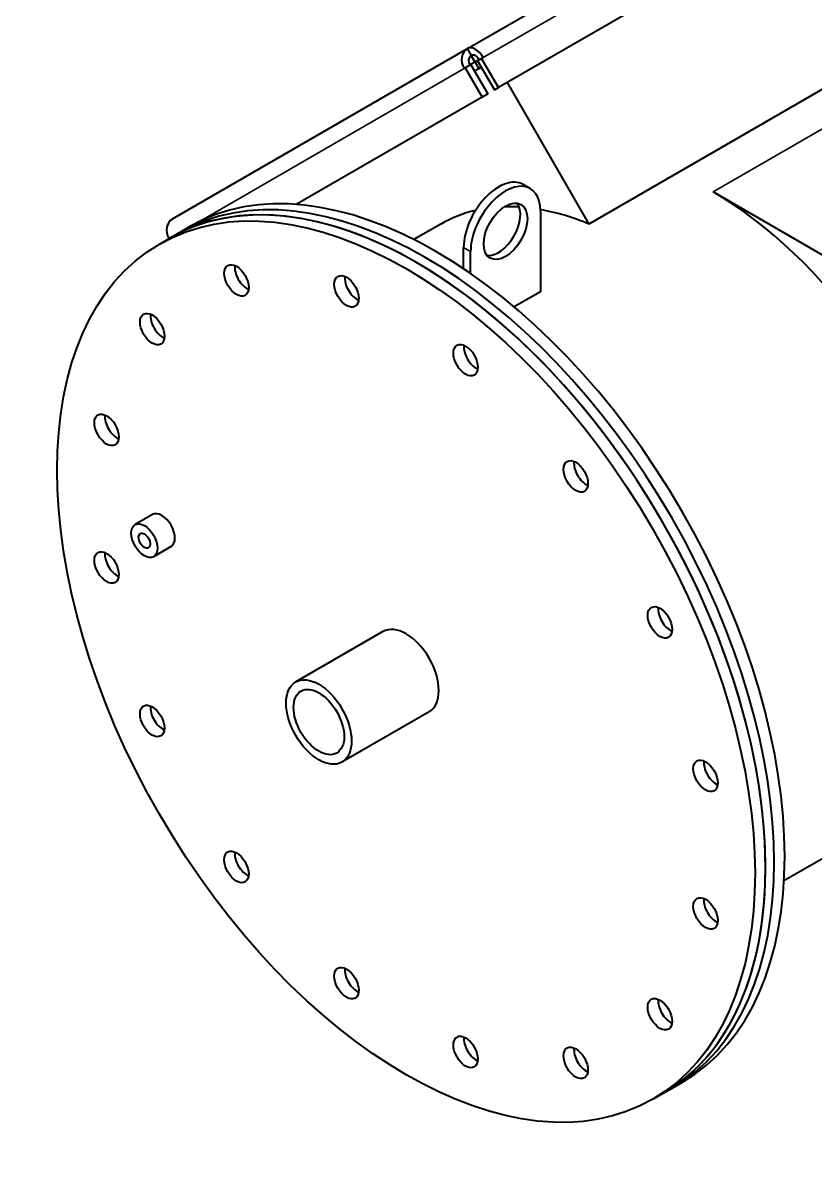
# Model space of a CAD drawing. Header units: millimetres. Extents: x 0 to 5945, y 0 to 4205.
# Drawn here: x 4714.7 to 4915.3, y 3130.5 to 3422.9 of the extents above; entities that cross this region are included whole.
import ezdxf

# ---------------------------------------------------------------- set-up
doc = ezdxf.new("R2010")
doc.units = ezdxf.units.MM
doc.header["$LTSCALE"] = 5
doc.layers.add('가시적인 것(ISO)', color=3, linetype='Continuous', lineweight=40)
doc.layers.add('가시적인 좁은 것(ISO)', color=3, linetype='Continuous', lineweight=35)

msp = doc.modelspace()

# ---------------------------------------------------------------- linework, layer by layer
at = {"layer": '가시적인 것(ISO)'}
for p, q in [((4827.237, 3416.421), (4963.886, 3495.315)), ((4972.55, 3485.884), (4835.073, 3406.511)), ((4968.492, 3435.765), (4858.006, 3371.976)), ((4752.487, 3373.264), (4827.237, 3416.421)), ((4828.237, 3414.689), (4827.237, 3416.421)), ((4827.764, 3412.25), (4829.123, 3413.035)), ((4827.764, 3412.25), (4829.123, 3413.035)), ((4828.061, 3414.587), (4828.186, 3414.659)), ((4828.186, 3414.659), (4828.362, 3414.761)), ((4829.123, 3413.035), (4828.186, 3414.659)), ((4829.123, 3413.035), (4830.173, 3413.641)), ((4829.123, 3413.035), (4830.173, 3413.641)), ((4829.123, 3413.035), (4830.123, 3411.303)), ((4829.823, 3413.295), (4830.823, 3413.873)), ((4829.823, 3413.295), (4834.073, 3405.934)), ((4830.823, 3413.873), (4831.237, 3414.112)), ((4835.073, 3406.511), (4830.823, 3413.873)), ((4826.409, 3411.324), (4826.702, 3411.493)), ((4828.116, 3412.31), (4826.702, 3411.493)), ((4826.702, 3411.493), (4830.952, 3404.132)), ((4828.116, 3412.31), (4832.366, 3404.948)), ((4830.123, 3411.303), (4829.054, 3410.686)), ((4830.761, 3411.671), (4830.123, 3411.303)), ((4834.073, 3405.934), (4835.073, 3406.511)), ((4837.319, 3407.808), (4858.006, 3371.976)), ((4830.952, 3404.132), (4783.836, 3376.93)), ((4832.366, 3404.948), (4830.952, 3404.132)), ((4843.137, 3380.965), (4841.37, 3381.985)), ((5025.066, 3301.809), (4889.479, 3380.091)), ((4845.726, 3375.243), (4845.726, 3354.83)), ((4820.506, 3371.976), (4813.675, 3368.032)), ((4751.848, 3368.421), (4754.058, 3369.697)), ((4754.058, 3369.697), (4756.71, 3371.227)), ((4749.197, 3366.89), (4751.848, 3368.421)), ((4826.281, 3360.627), (4826.281, 3366.057)), ((4828.049, 3359.422), (4828.049, 3365.036)), ((4845.726, 3354.83), (4839.051, 3350.976)), ((4747.481, 3298.418), (4743.062, 3295.866)), ((4752.169, 3290.299), (4747.749, 3287.747)), ((4805.837, 3268.785), (4783.74, 3256.028)), ((4817.556, 3248.488), (4795.459, 3235.73)), ((4936.354, 3222.354), (4907.425, 3205.652)), ((4876.848, 3151.914), (4879.058, 3153.19)), ((4879.058, 3153.19), (4881.71, 3154.721)), ((4874.197, 3150.383), (4876.848, 3151.914))]:
    msp.add_line(p, q, dxfattribs=at)
for centre, major_axis, ratio, start_param, end_param in [((4829.237, 3412.957), (-2, 3.464), 0.8164966, 0, 1.5707963), ((4829.237, 3412.957), (-2, 3.464), 0.5773503, 4.712389, 6.2831853), ((4829.237, 3412.957), (-1, 1.732), 0.8164966, 0.1253278, 1.5707963), ((4829.237, 3412.957), (-1, 1.732), 0.5773503, 4.712389, 6.1578575), ((4816.558, 3261.443), (-62.5, 108.253), 0.5773503, 3.1415927, 6.2831853), ((4814.348, 3260.168), (62.5, -108.253), 0.5773503, 0, 3.1415927), ((4819.21, 3262.974), (-62.5, 108.253), 0.5773503, 3.1415927, 6.2831853), ((4835.12, 3371.16), (6.25, 10.825), 0.5773503, 0, 2.3561945), ((4814.348, 3260.168), (-62.5, 108.253), 0.5773503, 3.1415927, 6.2831853), ((4816.558, 3261.443), (-62.5, 108.253), 0.5773503, 3.1415927, 6.2831853), ((4836.887, 3370.139), (6.25, 10.825), 0.5773503, 5.4977871, 8.6393798), ((4835.12, 3371.16), (-3.906, -6.766), 0.5773503, 0.2282509, 2.9133417), ((4889.479, 3303.544), (-46.875, 81.19), 0.5773503, 4.2622429, 5.4977871), ((4867.381, 3290.786), (-46.875, 81.19), 0.5773503, 6.110448, 6.2831853), ((4867.381, 3290.786), (-46.875, 81.19), 0.5773503, 5.9181225, 5.9804404), ((4867.381, 3290.786), (-46.875, 81.19), 0.5773503, 5.6396842, 5.8306693), ((4754.487, 3369.8), (-2, 3.464), 0.8164966, 0, 1.5395412), ((4771.381, 3359.229), (-2.187, 3.789), 0.5773503, 0.6511375, 2.4904552), ((4771.381, 3359.229), (2.188, -3.789), 0.5773503, 3.7927301, 5.6320478), ((4799.26, 3356.467), (-2.187, 3.789), 0.5773503, 0.6511375, 2.4904552), ((4799.26, 3356.467), (2.188, -3.789), 0.5773503, 3.7927301, 5.6320478), ((4750.043, 3346.909), (-2.187, 3.789), 0.5773503, 0.6511375, 2.4904552), ((4750.043, 3346.909), (2.188, -3.789), 0.5773503, 3.7927301, 5.6320478), ((4829.437, 3339.045), (-2.187, 3.789), 0.5773503, 0.6511375, 2.4904552), ((4829.437, 3339.045), (2.188, -3.789), 0.5773503, 3.7927301, 5.6320478), ((4738.495, 3321.384), (-2.187, 3.789), 0.5773503, 0.6511375, 2.4904552), ((4738.495, 3321.384), (2.188, -3.789), 0.5773503, 3.7927301, 5.6320478), ((4857.316, 3309.614), (-2.187, 3.789), 0.5773503, 0.6511375, 2.4904552), ((4857.316, 3309.614), (2.188, -3.789), 0.5773503, 3.7927301, 5.6320478), ((4749.825, 3294.358), (-2.344, 4.059), 0.5773503, 3.1415927, 6.2831853), ((4738.495, 3286.539), (-2.187, 3.789), 0.5773503, 0.6511375, 2.4904552), ((4738.495, 3286.539), (2.188, -3.789), 0.5773503, 3.7927301, 5.6320478), ((4878.654, 3272.656), (-2.187, 3.789), 0.5773503, 0.6511375, 2.4904552), ((4878.654, 3272.656), (2.188, -3.789), 0.5773503, 3.7927301, 5.6320478), ((4811.697, 3258.637), (-5.859, 10.149), 0.5773503, 3.1415927, 6.2831853), ((4750.043, 3247.68), (-2.187, 3.789), 0.5773503, 0.6511375, 2.4904552), ((4750.043, 3247.68), (2.188, -3.789), 0.5773503, 3.7927301, 5.6320478), ((4890.202, 3233.796), (-2.187, 3.789), 0.5773503, 0.6511375, 2.4904552), ((4890.202, 3233.796), (2.188, -3.789), 0.5773503, 3.7927301, 5.6320478), ((4771.381, 3210.721), (-2.187, 3.789), 0.5773503, 0.6511375, 2.4904552), ((4771.381, 3210.721), (2.188, -3.789), 0.5773503, 3.7927301, 5.6320478), ((4890.202, 3198.951), (-2.187, 3.789), 0.5773503, 0.6511375, 2.4904552), ((4890.202, 3198.951), (2.188, -3.789), 0.5773503, 3.7927301, 5.6320478), ((4799.26, 3181.29), (-2.187, 3.789), 0.5773503, 0.6511375, 2.4904552), ((4799.26, 3181.29), (2.188, -3.789), 0.5773503, 3.7927301, 5.6320478), ((4878.654, 3173.426), (-2.187, 3.789), 0.5773503, 0.6511375, 2.4904552), ((4878.654, 3173.426), (2.188, -3.789), 0.5773503, 3.7927301, 5.6320478), ((4829.437, 3163.868), (-2.187, 3.789), 0.5773503, 0.6511375, 2.4904552), ((4829.437, 3163.868), (2.188, -3.789), 0.5773503, 3.7927301, 5.6320478), ((4857.316, 3161.106), (-2.187, 3.789), 0.5773503, 0.6511375, 2.4904552), ((4857.316, 3161.106), (2.188, -3.789), 0.5773503, 3.7927301, 5.6320478)]:
    msp.add_ellipse(centre, major_axis=major_axis, ratio=ratio, start_param=start_param, end_param=end_param, dxfattribs=at)
for centre, major_axis in [((4811.697, 3258.637), (-62.5, 108.253)), ((4836.887, 3370.139), (-3.906, -6.766)), ((4768.729, 3357.698), (-2.187, 3.789)), ((4796.609, 3354.936), (-2.187, 3.789)), ((4747.391, 3345.378), (-2.187, 3.789)), ((4826.785, 3337.514), (-2.187, 3.789)), ((4735.843, 3319.853), (-2.187, 3.789)), ((4854.664, 3308.083), (-2.187, 3.789)), ((4745.406, 3291.807), (-2.344, 4.059)), ((4745.406, 3291.807), (-1.039, 1.799)), ((4735.843, 3285.008), (-2.187, 3.789)), ((4876.002, 3271.125), (-2.187, 3.789)), ((4789.6, 3245.879), (-5.859, 10.149)), ((4789.6, 3245.879), (-4.531, 7.848)), ((4747.391, 3246.149), (-2.187, 3.789)), ((4887.551, 3232.265), (-2.187, 3.789)), ((4768.729, 3209.19), (-2.187, 3.789)), ((4887.551, 3197.42), (-2.187, 3.789)), ((4796.609, 3179.76), (-2.187, 3.789)), ((4876.002, 3171.895), (-2.187, 3.789)), ((4826.785, 3162.337), (-2.187, 3.789)), ((4854.664, 3159.575), (-2.187, 3.789))]:
    msp.add_ellipse(centre, major_axis=major_axis, ratio=0.5773503, dxfattribs=at)
at = {"layer": '가시적인 좁은 것(ISO)'}
for p, q in [((4967.886, 3493.006), (4831.237, 3414.112)), ((4955.77, 3418.364), (4889.479, 3380.091)), ((4826.409, 3411.324), (4759.567, 3372.733)), ((4828.049, 3365.036), (4826.281, 3366.057))]:
    msp.add_line(p, q, dxfattribs=at)

doc.saveas('drawing.dxf')
